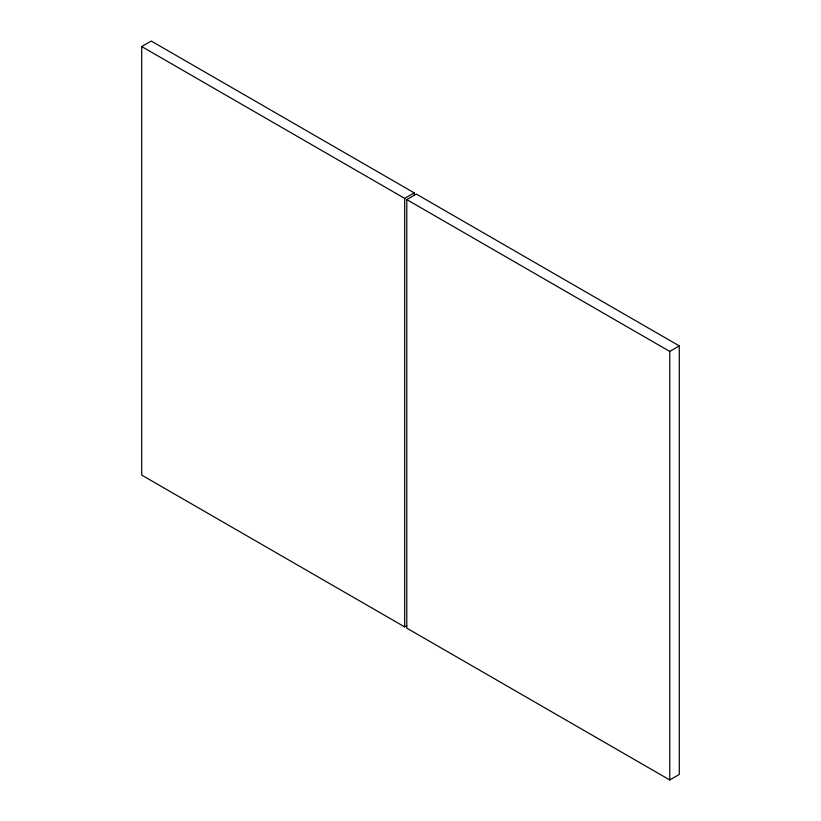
<?xml version="1.0" encoding="UTF-8"?>
<svg xmlns="http://www.w3.org/2000/svg" width="821" height="821" viewBox="0 0 821 821"><rect width="100%" height="100%" fill="white"/><g stroke="black" fill="none" stroke-linecap="round" stroke-linejoin="round"><path stroke-width="1.23" d="M406.785 625.684L404.671 626.905L141.705 475.092L141.705 46.561L151.249 41.05L414.215 192.873L414.215 195.429M141.705 46.561L404.671 198.374L414.215 192.873M406.785 199.606L416.329 194.095L679.295 345.908L679.295 774.439L669.751 779.95L406.785 628.127L406.785 199.606L669.751 351.419L679.295 345.908M669.751 351.419L669.751 779.95M404.671 198.374L404.671 626.905"/></g></svg>
